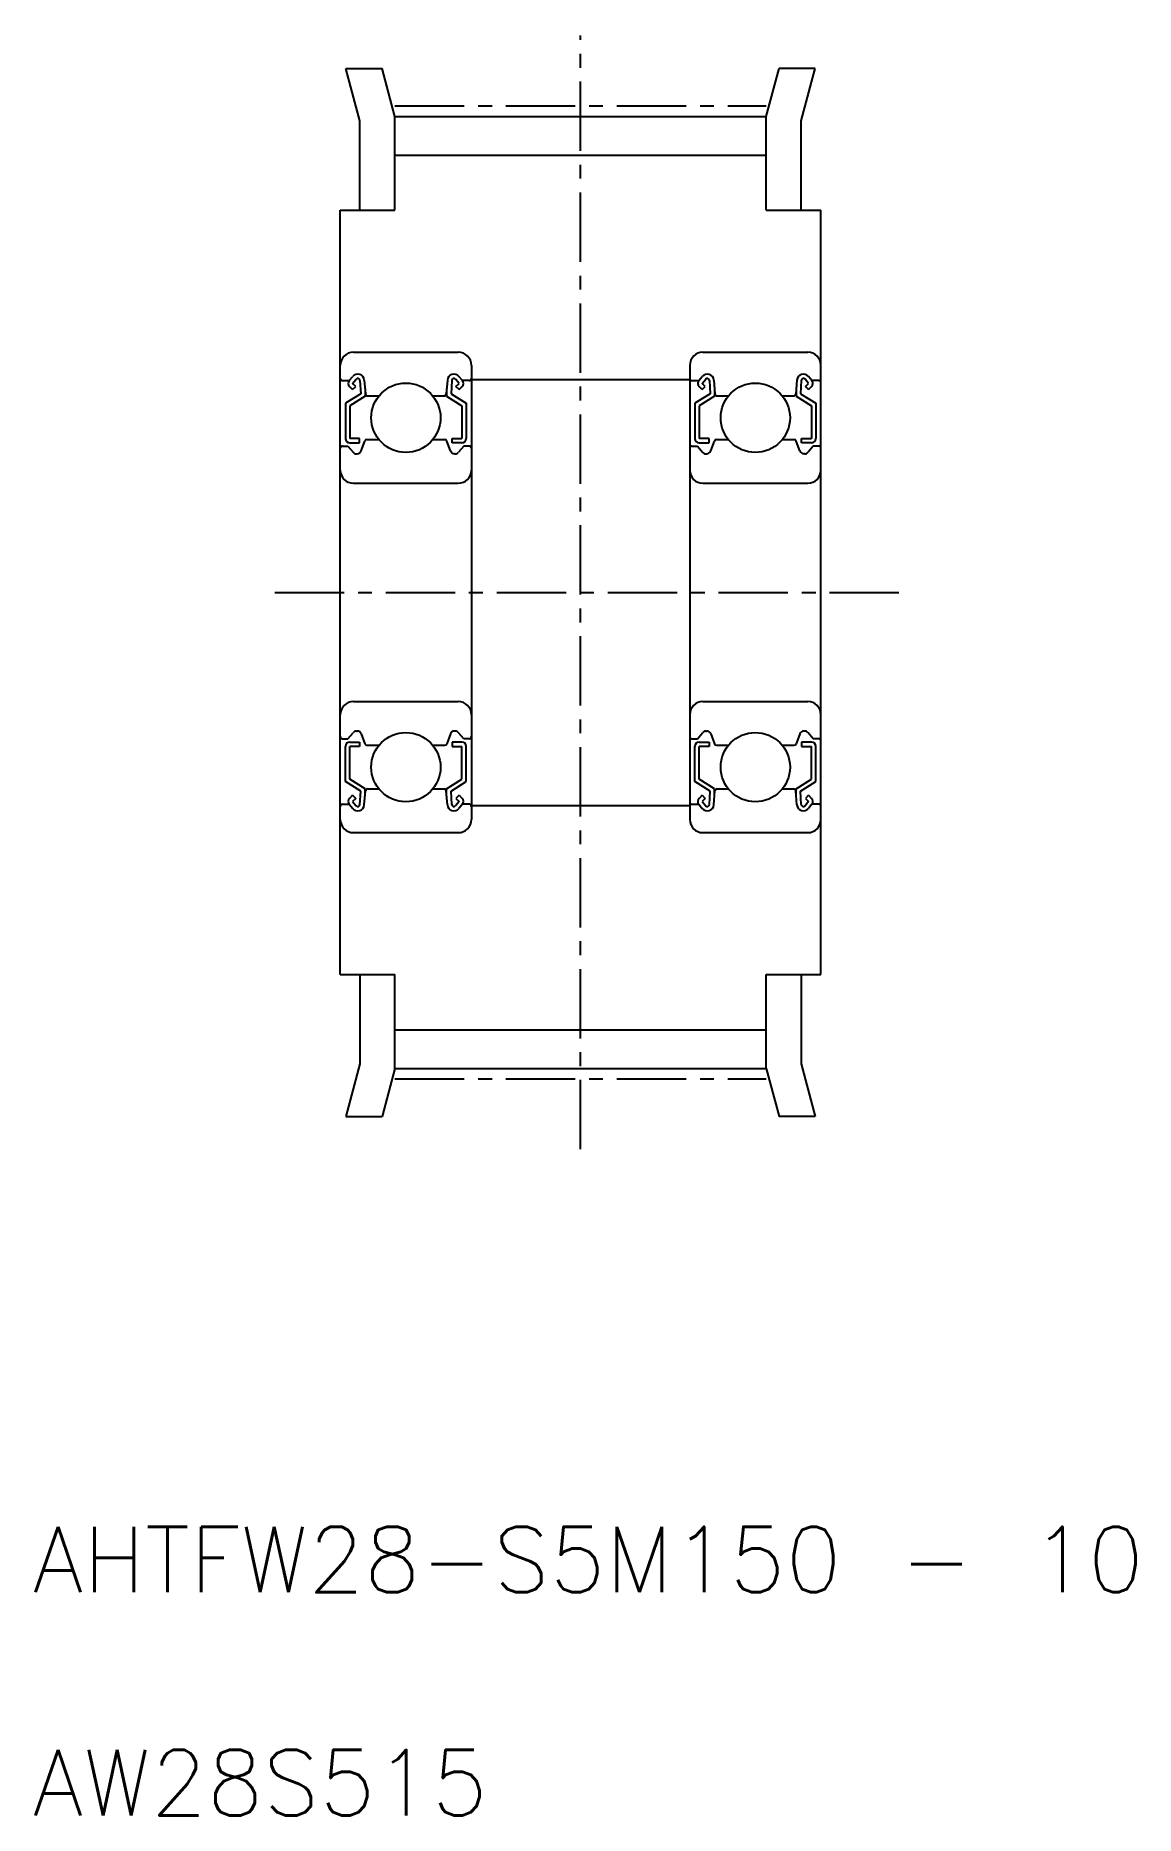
# Model space of a CAD drawing. Extents: x 22 to 72.3, y 0.3 to 81.8.
import ezdxf
from ezdxf.enums import TextEntityAlignment as Align

# ---------------------------------------------------------------- set-up
doc = ezdxf.new("R2010")
doc.units = 0
doc.header["$LTSCALE"] = 0.1
doc.linetypes.add('CENTER', pattern=[50.8, 31.75, -6.35, 6.35, -6.35])
doc.layers.get('0').update_dxf_attribs({"linetype": 'CONTINUOUS'})
doc.layers.add('CENTER', color=1, linetype='CONTINUOUS')
doc.styles.get("Standard").update_dxf_attribs({"font": 'txt.shx', "bigfont": 'bigfont.shx'})

msp = doc.modelspace()

# ---------------------------------------------------------------- linework, layer by layer
at = {"color": 7, "linetype": 'CONTINUOUS'}
for p, q in [((36.83, 77.906), (36.184, 80.317)), ((36.184, 80.317), (37.841, 80.317)), ((38.43, 78.117), (37.841, 80.317)), ((55.43, 78.117), (56.02, 80.317)), ((57.676, 80.317), (56.02, 80.317)), ((57.03, 77.906), (57.676, 80.317)), ((36.83, 73.817), (36.83, 77.906)), ((38.43, 78.117), (55.43, 78.117)), ((38.43, 73.817), (38.43, 78.117)), ((55.43, 73.817), (55.43, 78.117)), ((57.03, 73.817), (57.03, 77.906)), ((38.43, 76.347), (55.43, 76.347)), ((35.93, 38.817), (35.93, 73.817)), ((35.93, 73.817), (38.43, 73.817)), ((55.43, 73.817), (57.93, 73.817)), ((57.93, 38.817), (57.93, 73.817)), ((36.53, 67.317), (41.33, 67.317)), ((52.53, 67.317), (57.33, 67.317)), ((36.34, 66.017), (36.502, 66.21)), ((36.493, 65.888), (36.656, 66.082)), ((36.829, 66.027), (36.862, 65.415)), ((37.028, 66.045), (37.083, 65.408)), ((40.832, 66.045), (40.777, 65.408)), ((41.031, 66.027), (40.998, 65.415)), ((41.367, 65.888), (41.204, 66.082)), ((41.52, 66.017), (41.358, 66.21)), ((41.93, 66.717), (41.93, 45.917)), ((41.93, 66.067), (51.93, 66.067)), ((51.93, 66.717), (51.93, 45.917)), ((52.34, 66.017), (52.502, 66.21)), ((52.493, 65.888), (52.656, 66.082)), ((52.829, 66.027), (52.862, 65.415)), ((53.028, 66.045), (53.083, 65.408)), ((56.832, 66.045), (56.777, 65.408)), ((57.031, 66.027), (56.998, 65.415)), ((57.367, 65.888), (57.204, 66.082)), ((57.52, 66.017), (57.358, 66.21)), ((36.03, 66.017), (36.34, 66.017)), ((36.862, 65.415), (36.162, 64.978)), ((36.493, 65.606), (36.352, 65.747)), ((37.062, 65.304), (36.362, 64.867)), ((36.635, 65.747), (36.493, 65.888)), ((36.493, 65.606), (36.635, 65.747)), ((37.062, 65.651), (37.062, 65.304)), ((37.183, 65.317), (37.697, 65.317)), ((40.163, 65.317), (40.677, 65.317)), ((40.798, 65.651), (40.798, 65.304)), ((40.798, 65.304), (41.498, 64.867)), ((40.998, 65.415), (41.698, 64.978)), ((41.225, 65.747), (41.367, 65.888)), ((41.367, 65.606), (41.225, 65.747)), ((41.367, 65.606), (41.508, 65.747)), ((41.83, 66.017), (41.52, 66.017)), ((52.03, 66.017), (52.34, 66.017)), ((52.862, 65.415), (52.162, 64.978)), ((52.493, 65.606), (52.352, 65.747)), ((53.062, 65.304), (52.362, 64.867)), ((52.635, 65.747), (52.493, 65.888)), ((52.493, 65.606), (52.635, 65.747)), ((53.062, 65.651), (53.062, 65.304)), ((53.183, 65.317), (53.697, 65.317)), ((56.163, 65.317), (56.677, 65.317)), ((56.798, 65.651), (56.798, 65.304)), ((56.798, 65.304), (57.498, 64.867)), ((56.998, 65.415), (57.698, 64.978)), ((57.225, 65.747), (57.367, 65.888)), ((57.367, 65.606), (57.225, 65.747)), ((57.367, 65.606), (57.508, 65.747)), ((57.83, 66.017), (57.52, 66.017)), ((36.162, 64.978), (36.162, 63.367)), ((36.362, 64.867), (36.362, 63.367)), ((41.498, 64.867), (41.498, 63.367)), ((41.698, 64.978), (41.698, 63.367)), ((52.162, 64.978), (52.162, 63.367)), ((52.362, 64.867), (52.362, 63.367)), ((57.498, 64.867), (57.498, 63.367)), ((57.698, 64.978), (57.698, 63.367)), ((36.03, 63.017), (36.28, 63.017)), ((36.28, 63.017), (36.514, 62.738)), ((36.812, 63.367), (36.362, 63.367)), ((36.362, 63.167), (36.812, 63.167)), ((36.812, 63.167), (36.812, 63.367)), ((36.891, 62.799), (37.055, 63.251)), ((37.149, 63.317), (37.697, 63.317)), ((40.163, 63.317), (40.711, 63.317)), ((40.969, 62.799), (40.805, 63.251)), ((41.048, 63.367), (41.498, 63.367)), ((41.048, 63.167), (41.048, 63.367)), ((41.498, 63.167), (41.048, 63.167)), ((41.58, 63.017), (41.346, 62.738)), ((41.83, 63.017), (41.58, 63.017)), ((52.03, 63.017), (52.28, 63.017)), ((52.28, 63.017), (52.514, 62.738)), ((52.812, 63.367), (52.362, 63.367)), ((52.362, 63.167), (52.812, 63.167)), ((52.812, 63.167), (52.812, 63.367)), ((52.891, 62.799), (53.055, 63.251)), ((53.149, 63.317), (53.697, 63.317)), ((56.163, 63.317), (56.711, 63.317)), ((56.969, 62.799), (56.805, 63.251)), ((57.048, 63.167), (57.048, 63.367)), ((57.048, 63.367), (57.498, 63.367)), ((57.498, 63.167), (57.048, 63.167)), ((57.58, 63.017), (57.346, 62.738)), ((57.83, 63.017), (57.58, 63.017)), ((36.667, 62.667), (36.703, 62.667)), ((41.193, 62.667), (41.157, 62.667)), ((52.667, 62.667), (52.703, 62.667)), ((57.193, 62.667), (57.157, 62.667)), ((36.53, 61.317), (41.33, 61.317)), ((52.53, 61.317), (57.33, 61.317)), ((36.53, 51.317), (41.33, 51.317)), ((52.53, 51.317), (57.33, 51.317)), ((36.28, 49.617), (36.514, 49.896)), ((36.667, 49.967), (36.703, 49.967)), ((36.891, 49.835), (37.055, 49.383)), ((40.969, 49.835), (40.805, 49.383)), ((41.193, 49.967), (41.157, 49.967)), ((41.58, 49.617), (41.346, 49.896)), ((52.28, 49.617), (52.514, 49.896)), ((52.667, 49.967), (52.703, 49.967)), ((52.891, 49.835), (53.055, 49.383)), ((56.969, 49.835), (56.805, 49.383)), ((57.193, 49.967), (57.157, 49.967)), ((57.58, 49.617), (57.346, 49.896)), ((36.03, 49.617), (36.28, 49.617)), ((36.162, 47.656), (36.162, 49.267)), ((36.362, 49.467), (36.812, 49.467)), ((36.812, 49.267), (36.362, 49.267)), ((36.362, 47.767), (36.362, 49.267)), ((36.812, 49.467), (36.812, 49.267)), ((37.149, 49.317), (37.697, 49.317)), ((40.163, 49.317), (40.711, 49.317)), ((41.498, 49.467), (41.048, 49.467)), ((41.048, 49.467), (41.048, 49.267)), ((41.048, 49.267), (41.498, 49.267)), ((41.498, 47.767), (41.498, 49.267)), ((41.83, 49.617), (41.58, 49.617)), ((41.698, 47.656), (41.698, 49.267)), ((52.03, 49.617), (52.28, 49.617)), ((52.162, 47.656), (52.162, 49.267)), ((52.362, 49.467), (52.812, 49.467)), ((52.362, 47.767), (52.362, 49.267)), ((52.812, 49.267), (52.362, 49.267)), ((52.812, 49.467), (52.812, 49.267)), ((53.149, 49.317), (53.697, 49.317)), ((56.163, 49.317), (56.711, 49.317)), ((57.048, 49.467), (57.048, 49.267)), ((57.498, 49.467), (57.048, 49.467)), ((57.048, 49.267), (57.498, 49.267)), ((57.498, 47.767), (57.498, 49.267)), ((57.83, 49.617), (57.58, 49.617)), ((57.698, 47.656), (57.698, 49.267)), ((36.862, 47.219), (36.162, 47.656)), ((37.062, 47.33), (36.362, 47.767)), ((36.712, 47.548), (36.712, 47.548)), ((36.887, 47.439), (36.887, 47.439)), ((37.062, 46.983), (37.062, 47.33)), ((37.183, 47.317), (37.697, 47.317)), ((40.163, 47.317), (40.677, 47.317)), ((40.798, 47.33), (41.498, 47.767)), ((40.798, 46.983), (40.798, 47.33)), ((40.998, 47.219), (41.698, 47.656)), ((52.862, 47.219), (52.162, 47.656)), ((53.062, 47.33), (52.362, 47.767)), ((52.712, 47.548), (52.712, 47.548)), ((52.887, 47.439), (52.887, 47.439)), ((53.062, 46.983), (53.062, 47.33)), ((53.183, 47.317), (53.697, 47.317)), ((56.163, 47.317), (56.677, 47.317)), ((56.798, 47.33), (57.498, 47.767)), ((56.798, 46.983), (56.798, 47.33)), ((56.998, 47.219), (57.698, 47.656)), ((36.03, 46.617), (36.34, 46.617)), ((36.34, 46.617), (36.502, 46.424)), ((36.493, 47.028), (36.352, 46.887)), ((36.493, 47.028), (36.635, 46.887)), ((36.635, 46.887), (36.493, 46.746)), ((36.493, 46.746), (36.656, 46.552)), ((36.829, 46.607), (36.862, 47.219)), ((37.028, 46.589), (37.083, 47.226)), ((40.832, 46.589), (40.777, 47.226)), ((41.031, 46.607), (40.998, 47.219)), ((41.367, 46.746), (41.204, 46.552)), ((41.367, 47.028), (41.225, 46.887)), ((41.225, 46.887), (41.367, 46.746)), ((41.52, 46.617), (41.358, 46.424)), ((41.367, 47.028), (41.508, 46.887)), ((41.83, 46.617), (41.52, 46.617)), ((41.93, 46.567), (51.93, 46.567)), ((52.03, 46.617), (52.34, 46.617)), ((52.34, 46.617), (52.502, 46.424)), ((52.493, 47.028), (52.352, 46.887)), ((52.493, 47.028), (52.635, 46.887)), ((52.635, 46.887), (52.493, 46.746)), ((52.493, 46.746), (52.656, 46.552)), ((52.829, 46.607), (52.862, 47.219)), ((53.028, 46.589), (53.083, 47.226)), ((56.832, 46.589), (56.777, 47.226)), ((57.031, 46.607), (56.998, 47.219)), ((57.367, 46.746), (57.204, 46.552)), ((57.367, 47.028), (57.225, 46.887)), ((57.225, 46.887), (57.367, 46.746)), ((57.52, 46.617), (57.358, 46.424)), ((57.367, 47.028), (57.508, 46.887)), ((57.83, 46.617), (57.52, 46.617)), ((36.53, 45.317), (41.33, 45.317)), ((52.53, 45.317), (57.33, 45.317)), ((35.93, 38.817), (38.43, 38.817)), ((36.83, 38.817), (36.83, 34.728)), ((38.43, 34.517), (38.43, 38.817)), ((55.43, 34.517), (55.43, 38.817)), ((55.43, 38.817), (57.93, 38.817)), ((57.03, 38.817), (57.03, 34.728)), ((38.43, 36.287), (55.43, 36.287)), ((36.83, 34.728), (36.184, 32.317)), ((38.43, 34.517), (37.841, 32.317)), ((38.43, 34.517), (55.43, 34.517)), ((55.43, 34.517), (56.02, 32.317)), ((57.03, 34.728), (57.676, 32.317)), ((36.184, 32.317), (37.841, 32.317)), ((57.676, 32.317), (56.02, 32.317))]:
    msp.add_line(p, q, dxfattribs=at)
for centre in [(38.93, 64.317), (54.93, 64.317), (38.93, 48.317), (54.93, 48.317)]:
    msp.add_circle(centre, 1.587, dxfattribs=at)
for centre, radius, start, end in [((36.53, 66.717), 0.6, 90, 180), ((41.33, 66.717), 0.6, 0, 90), ((52.53, 66.717), 0.6, 90, 180), ((57.33, 66.717), 0.6, 0, 90), ((36.03, 66.117), 0.1, 180.00005, 270.00003), ((36.731, 66.019), 0.298, 5.00049, 140.17136), ((36.731, 66.019), 0.0983, 4.66455, 139.97394), ((41.129, 66.019), 0.298, 39.82861, 174.99974), ((41.129, 66.019), 0.0983, 40.02637, 175.33574), ((41.83, 66.117), 0.1, 269.99948, 359.99126), ((52.03, 66.117), 0.1, 180.00005, 270.00003), ((52.731, 66.019), 0.298, 5.00049, 140.17136), ((52.731, 66.019), 0.0983, 4.66455, 139.97394), ((57.129, 66.019), 0.298, 39.82861, 174.99974), ((57.129, 66.019), 0.0983, 40.02637, 175.33574), ((57.83, 66.117), 0.1, 269.99948, 359.99126), ((36.493, 65.888), 0.2, 139.86482, 225.00006), ((37.183, 65.417), 0.1, 185.14438, 270.00003), ((40.677, 65.417), 0.1, 269.99948, 354.85568), ((41.367, 65.888), 0.2, 314.99673, 40.13525), ((52.493, 65.888), 0.2, 139.86482, 225.00006), ((53.183, 65.417), 0.1, 185.14438, 270.00003), ((56.677, 65.417), 0.1, 269.99948, 354.85568), ((57.367, 65.888), 0.2, 314.99673, 40.13525), ((36.03, 62.917), 0.1, 89.99951, 180.00005), ((36.362, 63.367), 0.2, 180.00005, 270.00003), ((36.703, 62.867), 0.2, 270.00003, 340.11166), ((37.149, 63.217), 0.1, 89.99951, 160.11572), ((40.711, 63.217), 0.1, 19.88452, 90.00024), ((41.157, 62.867), 0.2, 199.88831, 269.99976), ((41.498, 63.367), 0.2, 269.99976, 359.99563), ((41.83, 62.917), 0.1, 359.99126, 90.00024), ((52.03, 62.917), 0.1, 89.99951, 180.00005), ((52.362, 63.367), 0.2, 180.00005, 270.00003), ((52.703, 62.867), 0.2, 270.00003, 340.11166), ((53.149, 63.217), 0.1, 89.99951, 160.11572), ((56.711, 63.217), 0.1, 19.88452, 90.00024), ((57.157, 62.867), 0.2, 199.88831, 269.99976), ((57.498, 63.367), 0.2, 269.99976, 359.99563), ((57.83, 62.917), 0.1, 359.99126, 90.00024), ((36.667, 62.867), 0.2, 220.13838, 270.00003), ((41.193, 62.867), 0.2, 269.99976, 319.86147), ((52.667, 62.867), 0.2, 220.13838, 270.00003), ((57.193, 62.867), 0.2, 269.99976, 319.86147), ((36.53, 61.917), 0.6, 180, 270), ((41.33, 61.917), 0.6, 270, 0), ((52.53, 61.917), 0.6, 180, 270), ((57.33, 61.917), 0.6, 270, 0), ((36.53, 50.717), 0.6, 90, 180), ((41.33, 50.717), 0.6, 0, 90), ((52.53, 50.717), 0.6, 90, 180), ((57.33, 50.717), 0.6, 0, 90), ((36.03, 49.717), 0.1, 179.99995, 270.00049), ((36.667, 49.767), 0.2, 89.99997, 139.86162), ((36.703, 49.767), 0.2, 19.88834, 89.99997), ((41.157, 49.767), 0.2, 90.00024, 160.11169), ((41.193, 49.767), 0.2, 40.13853, 90.00024), ((41.83, 49.717), 0.1, 269.99976, 0.00874), ((52.03, 49.717), 0.1, 179.99995, 270.00049), ((52.667, 49.767), 0.2, 89.99997, 139.86162), ((52.703, 49.767), 0.2, 19.88834, 89.99997), ((57.157, 49.767), 0.2, 90.00024, 160.11169), ((57.193, 49.767), 0.2, 40.13853, 90.00024), ((57.83, 49.717), 0.1, 269.99976, 0.00874), ((36.362, 49.267), 0.2, 89.99997, 179.99995), ((37.149, 49.417), 0.1, 199.88428, 270.00049), ((40.711, 49.417), 0.1, 269.99976, 340.11548), ((41.498, 49.267), 0.2, 0.00437, 90.00024), ((52.362, 49.267), 0.2, 89.99997, 179.99995), ((53.149, 49.417), 0.1, 199.88428, 270.00049), ((56.711, 49.417), 0.1, 269.99976, 340.11548), ((57.498, 49.267), 0.2, 0.00437, 90.00024), ((37.183, 47.217), 0.1, 89.99997, 174.85562), ((40.677, 47.217), 0.1, 5.14432, 90.00052), ((53.183, 47.217), 0.1, 89.99997, 174.85562), ((56.677, 47.217), 0.1, 5.14432, 90.00052), ((36.03, 46.517), 0.1, 89.99997, 179.99995), ((36.493, 46.746), 0.2, 134.99994, 220.13518), ((36.731, 46.615), 0.298, 219.82864, 354.99951), ((36.731, 46.615), 0.0983, 220.02606, 355.33545), ((41.129, 46.615), 0.298, 185.00026, 320.17139), ((41.129, 46.615), 0.0983, 184.66426, 319.97363), ((41.367, 46.746), 0.2, 319.86475, 45.00327), ((41.83, 46.517), 0.1, 0.00874, 90.00052), ((52.03, 46.517), 0.1, 89.99997, 179.99995), ((52.493, 46.746), 0.2, 134.99994, 220.13518), ((52.731, 46.615), 0.298, 219.82864, 354.99951), ((52.731, 46.615), 0.0983, 220.02606, 355.33545), ((57.129, 46.615), 0.298, 185.00026, 320.17139), ((57.129, 46.615), 0.0983, 184.66426, 319.97363), ((57.367, 46.746), 0.2, 319.86475, 45.00327), ((57.83, 46.517), 0.1, 0.00874, 90.00052), ((36.53, 45.917), 0.6, 180, 270), ((41.33, 45.917), 0.6, 270, 0), ((52.53, 45.917), 0.6, 180, 270), ((57.33, 45.917), 0.6, 270, 0)]:
    msp.add_arc(centre, radius, start, end, dxfattribs=at)
at = {"layer": 'CENTER', "color": 1, "linetype": 'CENTER'}
for p, q in [((46.93, 30.817), (46.93, 81.817)), ((38.43, 78.597), (55.43, 78.597)), ((32.93, 56.317), (61.93, 56.317)), ((38.43, 34.037), (55.43, 34.037))]:
    msp.add_line(p, q, dxfattribs=at)

# ---------------------------------------------------------------- texts
at = {"color": 7, "linetype": 'CONTINUOUS'}
for s, p in [('AHTFW28-S5M150 - 10', (21.852, 9.634)), ('AW28S515', (21.852, -0.586))]:
    msp.add_text(s, height=3, dxfattribs=at).set_placement(p, align=Align.BOTTOM_LEFT)

doc.saveas('drawing.dxf')
